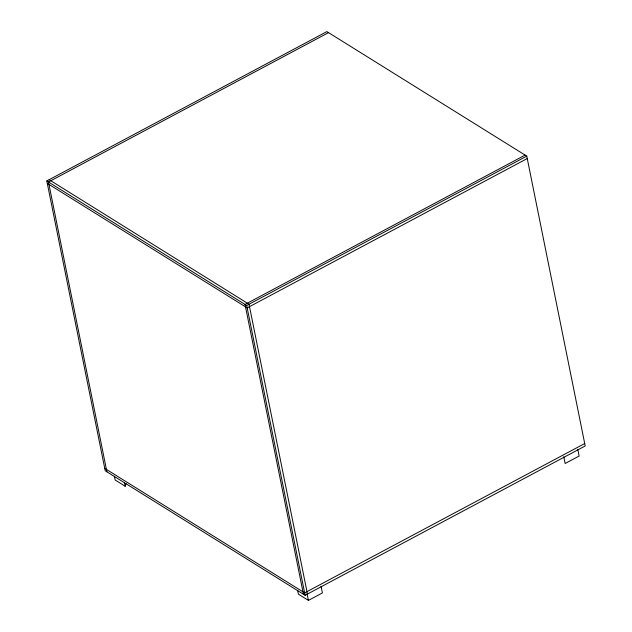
<?xml version="1.0" encoding="UTF-8"?>
<svg xmlns="http://www.w3.org/2000/svg" width="632" height="632" viewBox="0 0 632 632"><rect width="100%" height="100%" fill="white"/><g stroke="black" fill="none" stroke-linecap="round" stroke-linejoin="round"><path stroke-width="0.95" d="M114.408 476.157L115.182 480.02L125.183 486.253L125.981 483.512M46.8 180.95L326.87 31.6L526.764 156.128L585.2 445.955L305.13 595.304L105.236 470.777L46.8 180.95L246.693 305.477L305.13 595.304M328.537 32.635L48.467 181.992L106.903 471.812M525.097 155.093L245.026 304.442L303.463 594.27M246.693 305.477L526.764 156.128M527.246 158.545L247.175 307.895L47.289 183.367M584.711 443.538L304.64 592.887L104.754 468.359M297.64 590.312L298.415 594.175L308.416 600.4L322.415 592.934L321.056 586.172M49.13 179.709L249.024 304.237L307.46 594.056M577.782 449.265L579.149 456.028L565.142 463.493L563.784 456.731M307.049 593.638L308.416 600.4M124.401 482.382L125.183 486.253"/></g></svg>
